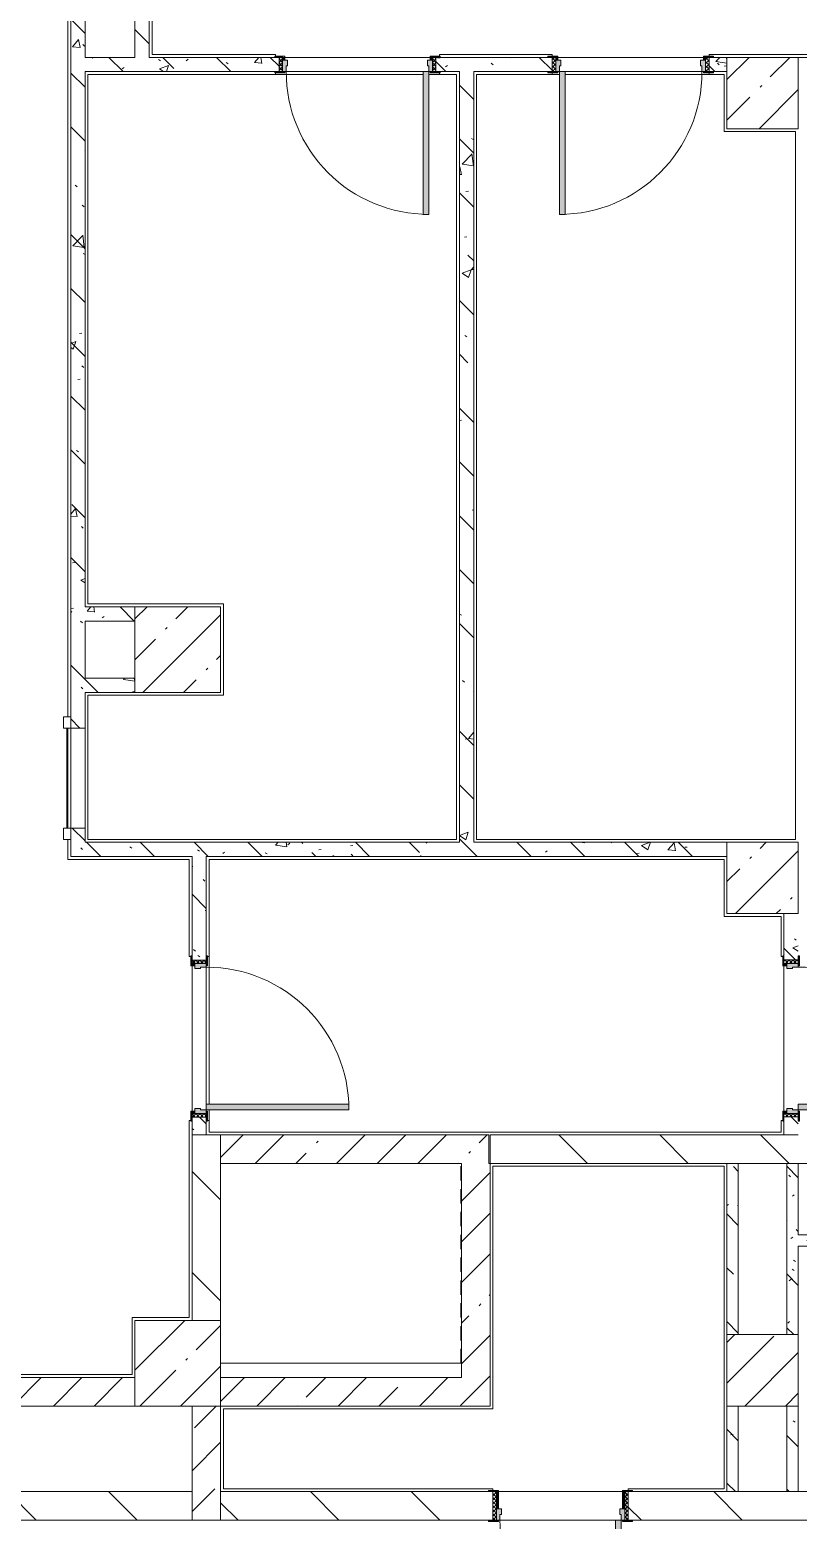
# Model space of a CAD drawing. Header units: millimetres. Extents: x -4005 to 195566, y -8553 to 29000.
# Drawn here: x 126116 to 131503, y 10900 to 21343 of the extents above; entities that cross this region are included whole.
import ezdxf

# ---------------------------------------------------------------- set-up
doc = ezdxf.new("R2010")
doc.units = ezdxf.units.MM
doc.linetypes.add('200_ШТРИХ__ш1_п0_6_', pattern=[160, 100, -60])
for name, color, linetype, lineweight in [('A-DETL-MBND-1', 7, '200_ШТРИХ__ш1_п0_6_', 9), ('A-WALL', 7, 'Continuous', 9), ('I-WALL-6', 7, 'Continuous', 5), ('S-COLS-3', 7, 'Continuous', 5)]:
    doc.layers.add(name, color=color, linetype=linetype, lineweight=lineweight)
for name, color, linetype, lineweight, true_color in [('A-DOOR-2', 7, 'Continuous', 5, 0xaaaaaa), ('A-DOOR-3', 7, 'Continuous', 5, 0xe2e2e2), ('A-DOOR-FRAM-2', 7, 'Continuous', 5, 0xe2e2e2), ('A-DOOR-FRAM-3', 7, 'Continuous', 5, 0xaaaaaa), ('A-FLOR-2', 7, 'Continuous', 5, 0xaaaaaa), ('I-WALL-8', 7, 'Continuous', 5, 0x787878)]:
    doc.layers.add(name, color=color, linetype=linetype, lineweight=lineweight, true_color=true_color)
pattern_1 = [(135, (60693.44, 0), (-377.1708, -377.1708), [533.4, -88.9, 17.78, -88.9]), (135, (60693.44, 376.94), (-377.1708, -377.1708), []), (50, (60693.44, 0), (637.6445, -55.7866), [66.675, -733.425]), (355, (60693.44, 0), (-123.3494, 668.699), [53.34, -586.74]), (100.451, (60746.6, -4.65), (514.299, 612.908), [56.665, -623.315]), (46.184, (60693.44, 177.8), (948.7764, -147.15), [100.012, -1100.137]), (96.636, (60772.5, 165.5), (830.909, 865.997), [84.998, -934.973]), (351.184, (60693.4, 177.8), (830.918, 865.988), [80.01, -880.11]), (21, (60782.34, 133.35), (530.6506, -357.9283), [66.675, -733.425]), (326, (60782.34, 133.35), (216.308, 644.6585), [53.34, -586.74]), (71.451, (60826.57, 103.5), (746.9596, 286.7243), [56.665, -623.315]), (37.5, (60693.44, 0), (10.81053, 295.9426), [16.764, -562.864, 16.764, -578.866, -588.962]), (37.5, (60693.44, 0), (10.81053, 295.9426), [-1175.258, 16.764, -572.198]), (7.5, (60693.44, 0), (233.8692, 350.6318), [16.764, -322.834, 16.764, -549.529, -224.472]), (7.5, (60693.44, 0), (233.8692, 350.6318), [-905.891, 16.764, -207.708]), (327.5, (60495.2, 0), (474.5678, -20.0513), [16.764, -205.486, 16.764, -676.656, -920.115]), (327.5, (60495.2, 0), (474.5678, -20.0513), [-915.67, 16.764, -903.351]), (317.5, (60406.3, 0), (518.4522, 88.9934), [16.764, -272.161, 16.764, -443.738, -653.415]), (317.5, (60406.3, 0), (518.4522, 88.9934), [-749.427, 16.764, -636.651])]
pattern_2 = [(45, (60693.44, 0), (-285.1231, 285.1231), []), (45, (60978.57, 0), (-285.1231, 285.1231), [504.031, -100.806, 16.764, -84.042])]
pattern_3 = [(135, (1751.41, 114.685), (-14.14214, -14.14214), []), (225, (1751.41, 114.685), (14.14214, -14.14214), [])]
pattern_4 = [(45, (-371.384, 114.685), (-14.1421, 14.1421), []), (135, (-371.384, 114.685), (-14.1421, -14.1421), [])]
pattern_5 = [(135, (60693.44, 0), (-353.5534, -353.5534), [])]

# ---------------------------------------------------------------- blocks, each defined once
blk = doc.blocks.new('BSC_Колонна _Прямоугольная - 600х600-23205240-1_4_1_птичка')
at = {"layer": 'S-COLS-3'}
h = blk.add_hatch(dxfattribs=at)
h.set_pattern_fill('FP_169', color=256, style=0, pattern_type=2)
h.set_pattern_definition([(45, (-66460, -12000), (-285.1231, 285.1231), []), (45, (-66174.88, -12000), (-285.1231, 285.1231), [504.031, -100.806, 16.764, -84.042])])
h.paths.add_polyline_path([(-300, -300), (300, -300), (300, 300), (-300, 300), (-300, -100)])
for p, q in [((300, 300), (-300, 300)), ((-300, 300), (-300, -300)), ((300, -300), (300, 300)), ((-300, -300), (300, -300))]:
    blk.add_line(p, q, dxfattribs=at)
blk = doc.blocks.new('BSC_Колонна _Прямоугольная - 600х600-V133-1_4_1_птичка')
at = {"layer": 'S-COLS-3'}
h = blk.add_hatch(dxfattribs=at)
h.set_pattern_fill('FP_173', color=256, style=0, pattern_type=2)
h.set_pattern_definition([(45, (-66460, -17000), (-285.1231, 285.1231), []), (45, (-66174.88, -17000), (-285.1231, 285.1231), [504.031, -100.806, 16.764, -84.042])])
h.paths.add_polyline_path([(-300, -300), (300, -300), (300, 300), (-300, 300), (-300, -250)])
for p, q in [((300, 300), (-300, 300)), ((-300, 300), (-300, -300)), ((300, -300), (300, 300)), ((-300, -300), (300, -300))]:
    blk.add_line(p, q, dxfattribs=at)
blk = doc.blocks.new('110_Дверь_СКБ_1Ст_Внутренняя1 - Д-11 1100x2100h_кладовые _все__ коридор _между помещениями блока столовой__ моечные _все_-V161-1_4_1_птичка')
at = {"layer": 'A-DOOR-2'}
h = blk.add_hatch(dxfattribs=at)
h.set_pattern_fill('FP_182', color=256, style=0, pattern_type=2)
h.set_pattern_definition(pattern_3)
h.paths.add_polyline_path([(562.5, 50), (537.5, 50), (537.5, -50), (562.5, -50)])
at = {"layer": 'A-DOOR-3'}
h = blk.add_hatch(color=256, dxfattribs=at)
h.paths.add_polyline_path([(537.5, -30), (537.5, 50), (512.5, 50), (512.5, 10), (502.5, 10), (502.5, -30), (512.5, -30)])
h.paths.add_polyline_path([(-477.5, -6), (-477.5, 10), (-487.5, 10), (-487.5, 50), (-512.5, 50), (-512.5, -30), (-477.5, -30)])
at = {"layer": 'A-DOOR-FRAM-2'}
for points in [[(512.5, 70), (512.5, 1050), (472.5, 1050), (472.5, 50), (512.5, 50)], [(-497.5, 50), (-497.5, 58), (-567.5, 58), (-562.5, 50), (-512.5, 50)], [(592.5, 58), (522.5, 58), (522.5, 50), (592.5, 50)], [(-497.5, -50), (-567.5, -50), (-562.5, -58), (-497.5, -58)], [(-497.5, -30), (-512.5, -30), (-512.5, -50), (-497.5, -50)], [(537.5, -30), (522.5, -30), (522.5, -50), (537.5, -50)], [(592.5, -50), (522.5, -50), (522.5, -58), (592.5, -58)]]:
    blk.add_hatch(color=256, dxfattribs=at).paths.add_polyline_path(points)
at = {"layer": 'A-DOOR-FRAM-3'}
h = blk.add_hatch(dxfattribs=at)
h.set_pattern_fill('FP_183', color=256, style=0, pattern_type=2)
h.set_pattern_definition(pattern_4)
h.paths.add_polyline_path([(-512.5, -50), (-512.5, 50), (-537.5, 50), (-537.5, -50)])
at = {"layer": 'A-DOOR-2'}
for p, q in [((512.5, 1050), (472.5, 1050)), ((472.5, 1050), (472.5, 50)), ((512.5, 50), (512.5, 1050)), ((472.5, 50), (512.5, 50))]:
    blk.add_line(p, q, dxfattribs=at)
blk.add_arc((512.5, 50), 1000, 90, 180, dxfattribs=at)
at = {"layer": 'A-DOOR-FRAM-3'}
for p, q in [((-497.5, 58), (-567.5, 58)), ((-567.5, 58), (-567.5, 50)), ((-567.5, 50), (-497.5, 50)), ((-512.5, 50), (-537.5, 50)), ((-537.5, 50), (-537.5, -50)), ((-487.5, 50), (-512.5, 50)), ((-512.5, 50), (-512.5, -30)), ((-512.5, -50), (-512.5, 50)), ((-497.5, 50), (-512.5, 50)), ((-512.5, 50), (-512.5, 49)), ((-512.5, 49), (-497.5, 49)), ((-497.5, 50), (-497.5, 58)), ((-497.5, 49), (-497.5, 50)), ((-487.5, 10), (-487.5, 50)), ((-477.5, 10), (-487.5, 10)), ((-477.5, -30), (-477.5, 10)), ((512.5, 10), (502.5, 10)), ((502.5, 10), (502.5, -30)), ((512.5, 50), (512.5, 10)), ((537.5, 50), (512.5, 50)), ((592.5, 58), (522.5, 58)), ((522.5, 58), (522.5, 50)), ((537.5, 50), (522.5, 50)), ((522.5, 50), (522.5, 49)), ((522.5, 50), (592.5, 50)), ((522.5, 49), (537.5, 49)), ((537.5, -30), (537.5, 50)), ((562.5, 50), (537.5, 50)), ((537.5, 50), (537.5, -50)), ((537.5, 49), (537.5, 50)), ((562.5, -50), (562.5, 50)), ((592.5, 50), (592.5, 58)), ((-497.5, -50), (-567.5, -50)), ((-567.5, -50), (-567.5, -58)), ((-567.5, -58), (-497.5, -58)), ((-537.5, -50), (-512.5, -50)), ((-512.5, -30), (-477.5, -30)), ((-497.5, -30), (-512.5, -30)), ((-512.5, -30), (-512.5, -50)), ((-512.5, -50), (-497.5, -50)), ((-497.5, -50), (-497.5, -30)), ((-497.5, -58), (-497.5, -50)), ((502.5, -30), (537.5, -30)), ((537.5, -30), (522.5, -30)), ((522.5, -30), (522.5, -50)), ((522.5, -50), (537.5, -50)), ((592.5, -50), (522.5, -50)), ((522.5, -50), (522.5, -58)), ((522.5, -58), (592.5, -58)), ((537.5, -50), (537.5, -30)), ((537.5, -50), (562.5, -50)), ((592.5, -58), (592.5, -50))]:
    blk.add_line(p, q, dxfattribs=at)
blk = doc.blocks.new('110_Дверь_СКБ_1Ст_Внутренняя1 - Д-17д _Д-9_ 950x2100h_ПУИ_ С_У персонала-24300662-1_4_1_птичка')
at = {"layer": 'A-DOOR-2'}
h = blk.add_hatch(dxfattribs=at)
h.set_pattern_fill('FP_71', color=256, style=0, pattern_type=2)
h.set_pattern_definition([(135, (1826.41, 164.685), (-14.14214, -14.14214), []), (225, (1826.41, 164.685), (14.14214, -14.14214), [])])
h.paths.add_polyline_path([(487.5, 100), (462.5, 100), (462.5, -100), (487.5, -100)])
at = {"layer": 'A-DOOR-3'}
h = blk.add_hatch(color=256, dxfattribs=at)
h.paths.add_polyline_path([(462.5, 100), (437.5, 100), (437.5, 60), (427.5, 60), (427.5, 20), (462.5, 20)])
h.paths.add_polyline_path([(-422.5, 100), (-437.5, 100), (-437.5, 20), (-402.5, 20), (-402.5, 60), (-412.5, 60), (-412.5, 100)])
at = {"layer": 'A-DOOR-FRAM-2'}
for points in [[(-412.5, 950), (-412.5, 100), (-372.5, 104.4), (-372.5, 950), (-400.7, 950)], [(-462.5, 108), (-492.5, 108), (-492.5, 100), (-422.5, 104.4), (-422.5, 108), (-454.1, 108)], [(447.5, 108), (447.5, 100), (517.5, 100), (517.5, 108), (462.5, 108)], [(-422.5, 20), (-437.5, 20), (-437.5, -100), (-422.5, -100)], [(447.5, 20), (447.5, -100), (462.5, -100), (462.5, 20)], [(-422.5, -100), (-492.5, -100), (-492.5, -108), (-422.5, -108)], [(517.5, -100), (447.5, -100), (447.5, -108), (517.5, -108)]]:
    blk.add_hatch(color=256, dxfattribs=at).paths.add_polyline_path(points)
at = {"layer": 'A-DOOR-FRAM-3'}
h = blk.add_hatch(dxfattribs=at)
h.set_pattern_fill('FP_72', color=256, style=0, pattern_type=2)
h.set_pattern_definition([(45, (-296.384, 164.685), (-14.1421, 14.1421), []), (135, (-296.384, 164.685), (-14.1421, -14.1421), [])])
h.paths.add_polyline_path([(-462.5, 100), (-462.5, -100), (-437.5, -100), (-437.5, 100)])
at = {"layer": 'A-DOOR-2'}
for p, q in [((-412.5, 950), (-412.5, 100)), ((-372.5, 950), (-412.5, 950)), ((-372.5, 100), (-372.5, 950)), ((-412.5, 100), (-372.5, 100))]:
    blk.add_line(p, q, dxfattribs=at)
blk.add_arc((-412.5, 100), 850, 360, 90, dxfattribs=at)
at = {"layer": 'A-DOOR-FRAM-3'}
for p, q in [((-422.5, 108), (-492.5, 108)), ((-492.5, 108), (-492.5, 100)), ((-422.5, 100), (-422.5, 108)), ((517.5, 108), (447.5, 108)), ((447.5, 108), (447.5, 100)), ((517.5, 100), (517.5, 108)), ((-492.5, 100), (-422.5, 100)), ((-437.5, 100), (-462.5, 100)), ((-462.5, 100), (-462.5, -100)), ((-412.5, 100), (-437.5, 100)), ((-437.5, 100), (-437.5, 20)), ((-437.5, -100), (-437.5, 100)), ((-422.5, 100), (-437.5, 100)), ((-437.5, 100), (-437.5, 99)), ((-437.5, 99), (-422.5, 99)), ((-437.5, 20), (-402.5, 20)), ((-422.5, 20), (-437.5, 20)), ((-437.5, 20), (-437.5, -100)), ((-422.5, 99), (-422.5, 100)), ((-422.5, -100), (-422.5, 20)), ((-412.5, 60), (-412.5, 100)), ((-402.5, 60), (-412.5, 60)), ((-402.5, 20), (-402.5, 60)), ((437.5, 60), (427.5, 60)), ((427.5, 60), (427.5, 20)), ((427.5, 20), (462.5, 20)), ((437.5, 100), (437.5, 60)), ((462.5, 100), (437.5, 100)), ((462.5, 100), (447.5, 100)), ((447.5, 100), (447.5, 99)), ((447.5, 100), (517.5, 100)), ((447.5, 99), (462.5, 99)), ((462.5, 20), (447.5, 20)), ((447.5, 20), (447.5, -100)), ((462.5, 20), (462.5, 100)), ((487.5, 100), (462.5, 100)), ((462.5, 100), (462.5, -100)), ((462.5, 99), (462.5, 100)), ((462.5, -100), (462.5, 20)), ((487.5, -100), (487.5, 100)), ((-422.5, -100), (-492.5, -100)), ((-492.5, -100), (-492.5, -108)), ((-462.5, -100), (-437.5, -100)), ((-437.5, -100), (-422.5, -100)), ((-422.5, -108), (-422.5, -100)), ((447.5, -100), (462.5, -100)), ((517.5, -100), (447.5, -100)), ((447.5, -100), (447.5, -108)), ((462.5, -100), (487.5, -100)), ((517.5, -108), (517.5, -100)), ((-492.5, -108), (-422.5, -108)), ((447.5, -108), (517.5, -108))]:
    blk.add_line(p, q, dxfattribs=at)
blk = doc.blocks.new('110_Дверь_СКБ_1Ст_Внутренняя1 - Д-11п 1100x2100h_кладовые _все__ коридор _между помещениями блока столовой__ моечные _все_ 2-V149-1_4_1_птичка')
at = {"layer": 'A-DOOR-2'}
h = blk.add_hatch(dxfattribs=at)
h.set_pattern_fill('FP_182', color=256, style=0, pattern_type=2)
h.set_pattern_definition(pattern_3)
h.paths.add_polyline_path([(562.5, 50), (537.5, 50), (537.5, -50), (562.5, -50)])
at = {"layer": 'A-DOOR-3'}
h = blk.add_hatch(color=256, dxfattribs=at)
h.paths.add_polyline_path([(537.5, 50), (512.5, 50), (512.5, 10), (502.5, 10), (502.5, -30), (537.5, -30)])
h.paths.add_polyline_path([(-497.5, 50), (-512.5, 50), (-512.5, -30), (-477.5, -30), (-477.5, 10), (-487.5, 10), (-487.5, 50)])
at = {"layer": 'A-DOOR-FRAM-2'}
for points in [[(-487.5, 1050), (-487.5, 50), (-447.5, 50), (-447.5, 1050)], [(-537.5, 58), (-567.5, 58), (-567.5, 50), (-497.5, 50), (-497.5, 58), (-517.5, 58)], [(592.5, 58), (522.5, 58), (522.5, 50), (592.5, 50)], [(-537.5, -50), (-567.5, -50), (-567.5, -58), (-497.5, -58), (-497.5, -50), (-513.9, -50)], [(-512.5, -30), (-512.5, -50), (-497.5, -50), (-497.5, -30)], [(522.5, -30), (522.5, -50), (537.5, -50), (537.5, -30)], [(562.5, -50), (522.5, -55.2), (522.5, -58), (592.5, -58), (592.5, -50)]]:
    blk.add_hatch(color=256, dxfattribs=at).paths.add_polyline_path(points)
at = {"layer": 'A-DOOR-FRAM-3'}
h = blk.add_hatch(dxfattribs=at)
h.set_pattern_fill('FP_183', color=256, style=0, pattern_type=2)
h.set_pattern_definition(pattern_4)
h.paths.add_polyline_path([(-512.5, 50), (-537.5, 50), (-537.5, -50), (-512.5, -48.8)])
at = {"layer": 'A-DOOR-2'}
for p, q in [((-487.5, 1050), (-487.5, 50)), ((-447.5, 1050), (-487.5, 1050)), ((-447.5, 50), (-447.5, 1050)), ((-487.5, 50), (-447.5, 50))]:
    blk.add_line(p, q, dxfattribs=at)
blk.add_arc((-487.5, 50), 1000, 360, 90, dxfattribs=at)
at = {"layer": 'A-DOOR-FRAM-3'}
for p, q in [((-497.5, 58), (-567.5, 58)), ((-567.5, 58), (-567.5, 50)), ((-567.5, 50), (-497.5, 50)), ((-512.5, 50), (-537.5, 50)), ((-537.5, 50), (-537.5, -50)), ((-487.5, 50), (-512.5, 50)), ((-512.5, 50), (-512.5, -30)), ((-512.5, -50), (-512.5, 50)), ((-497.5, 50), (-512.5, 50)), ((-512.5, 50), (-512.5, 49)), ((-512.5, 49), (-497.5, 49)), ((-497.5, 50), (-497.5, 58)), ((-497.5, 49), (-497.5, 50)), ((-487.5, 10), (-487.5, 50)), ((-477.5, 10), (-487.5, 10)), ((-477.5, -30), (-477.5, 10)), ((512.5, 10), (502.5, 10)), ((502.5, 10), (502.5, -30)), ((512.5, 50), (512.5, 10)), ((537.5, 50), (512.5, 50)), ((592.5, 58), (522.5, 58)), ((522.5, 58), (522.5, 50)), ((537.5, 50), (522.5, 50)), ((522.5, 50), (522.5, 49)), ((522.5, 50), (592.5, 50)), ((522.5, 49), (537.5, 49)), ((537.5, -30), (537.5, 50)), ((562.5, 50), (537.5, 50)), ((537.5, 50), (537.5, -50)), ((537.5, 49), (537.5, 50)), ((562.5, -50), (562.5, 50)), ((592.5, 50), (592.5, 58)), ((-497.5, -50), (-567.5, -50)), ((-567.5, -50), (-567.5, -58)), ((-567.5, -58), (-497.5, -58)), ((-537.5, -50), (-512.5, -50)), ((-512.5, -30), (-477.5, -30)), ((-497.5, -30), (-512.5, -30)), ((-512.5, -30), (-512.5, -50)), ((-512.5, -50), (-497.5, -50)), ((-497.5, -50), (-497.5, -30)), ((-497.5, -58), (-497.5, -50)), ((502.5, -30), (537.5, -30)), ((537.5, -30), (522.5, -30)), ((522.5, -30), (522.5, -50)), ((522.5, -50), (537.5, -50)), ((592.5, -50), (522.5, -50)), ((522.5, -50), (522.5, -58)), ((522.5, -58), (592.5, -58)), ((537.5, -50), (537.5, -30)), ((537.5, -50), (562.5, -50)), ((592.5, -58), (592.5, -50))]:
    blk.add_line(p, q, dxfattribs=at)
blk = doc.blocks.new('BSC_Колонна _Прямоугольная - 500х500-V179-1_4_1_птичка')
at = {"layer": 'S-COLS-3'}
h = blk.add_hatch(dxfattribs=at)
h.set_pattern_fill('FP_218', color=256, style=0, pattern_type=2)
h.set_pattern_definition([(45, (-70560, -15400), (-285.1231, 285.1231), []), (45, (-70274.88, -15400), (-285.1231, 285.1231), [504.031, -100.806, 16.764, -84.042])])
h.paths.add_polyline_path([(-250, -250), (250, -250), (250, 250), (-250, 250), (-250, 130)])
for p, q in [((250, 250), (-250, 250)), ((-250, 250), (-250, -250)), ((250, -250), (250, 250)), ((-250, -250), (250, -250))]:
    blk.add_line(p, q, dxfattribs=at)
blk = doc.blocks.new('BSC_Колонна _Прямоугольная - 500х500-V194-1_4_1_птичка')
at = {"layer": 'S-COLS-3'}
h = blk.add_hatch(dxfattribs=at)
h.set_pattern_fill('FP_227', color=256, style=0, pattern_type=2)
h.set_pattern_definition([(45, (-70560, -20900), (-285.1231, 285.1231), []), (45, (-70274.88, -20900), (-285.1231, 285.1231), [504.031, -100.806, 16.764, -84.042])])
h.paths.add_polyline_path([(230, -250), (250, -250), (250, 250), (-250, 250), (-250, -250), (-178, -250)])
for p, q in [((250, 250), (-250, 250)), ((-250, 250), (-250, -250)), ((250, -250), (250, 250)), ((-250, -250), (250, -250))]:
    blk.add_line(p, q, dxfattribs=at)
blk = doc.blocks.new('Штора противопожарная_Рен - ШТ_700х700-22567375-1_4_1_птичка')
at = {"layer": 'A-DOOR-2'}
for p, q in [((-430, 100), (-350, 100)), ((-430, 50), (-430, 100)), ((-350, 50), (-430, 50)), ((-350, 100), (-350, 50)), ((-350, 78), (350, 78)), ((-350, 73), (-350, 78)), ((350, 73), (-350, 73)), ((350, 100), (430, 100)), ((350, 50), (350, 100)), ((350, 78), (350, 73)), ((430, 50), (350, 50)), ((430, 100), (430, 50))]:
    blk.add_line(p, q, dxfattribs=at)
blk = doc.blocks.new('110_Дверь_СКБ_1Ст_Внутренняя1 - Д-12 EIW 1100x2100h_кладовые _все__ коридор _между помещениями блока столовой__ моечные _все_-32933558-1_4_1_птичка')
at = {"layer": 'A-DOOR-2'}
h = blk.add_hatch(dxfattribs=at)
h.set_pattern_fill('FP_182', color=256, style=0, pattern_type=2)
h.set_pattern_definition(pattern_3)
h.paths.add_polyline_path([(562, 50), (537, 50), (543, -50), (562, -50)])
at = {"layer": 'A-DOOR-3'}
h = blk.add_hatch(color=256, dxfattribs=at)
h.paths.add_polyline_path([(537, -30), (537, 50), (512, 50), (512, 10), (502, 10), (502, -30), (512, -30)])
h.paths.add_polyline_path([(-478, 10), (-488, 10), (-488, 50), (-513, 50), (-513, -30), (-478, -30), (-478, -6)])
at = {"layer": 'A-DOOR-FRAM-2'}
for points in [[(512, 863), (512, 1050), (472, 1050), (472, 50), (512, 50), (512, 670)], [(-498, 50), (-498, 58), (-568, 58), (-563, 50), (-513, 50)], [(592, 50), (587, 58), (522, 58), (522, 50), (587, 50)], [(-498, -58), (-498, -50), (-568, -50), (-563, -58), (-513, -58)], [(-498, -30), (-513, -30), (-513, -50), (-498, -50)], [(537, -30), (522, -30), (522, -50), (537, -50)], [(592, -50), (522, -50), (522, -58), (592, -58)]]:
    blk.add_hatch(color=256, dxfattribs=at).paths.add_polyline_path(points)
at = {"layer": 'A-DOOR-FRAM-3'}
h = blk.add_hatch(dxfattribs=at)
h.set_pattern_fill('FP_183', color=256, style=0, pattern_type=2)
h.set_pattern_definition(pattern_4)
h.paths.add_polyline_path([(-513, 50), (-538, 50), (-538, -50), (-513, -50)])
at = {"layer": 'A-DOOR-2'}
for p, q in [((472, 1050), (472, 50)), ((512, 1050), (472, 1050)), ((512, 50), (512, 1050)), ((472, 50), (512, 50))]:
    blk.add_line(p, q, dxfattribs=at)
blk.add_arc((512, 50), 1000, 90, 180, dxfattribs=at)
at = {"layer": 'A-DOOR-FRAM-3'}
for p, q in [((-498, 58), (-568, 58)), ((-568, 58), (-568, 50)), ((-568, 50), (-498, 50)), ((-513, 50), (-538, 50)), ((-538, 50), (-538, -50)), ((-488, 50), (-513, 50)), ((-513, 50), (-513, -30)), ((-513, -50), (-513, 50)), ((-498, 50), (-513, 50)), ((-513, 50), (-513, 49)), ((-513, 49), (-498, 49)), ((-498, 50), (-498, 58)), ((-498, 49), (-498, 50)), ((-488, 10), (-488, 50)), ((-478, 10), (-488, 10)), ((-478, -30), (-478, 10)), ((512, 10), (502, 10)), ((502, 10), (502, -30)), ((512, 50), (512, 10)), ((537, 50), (512, 50)), ((592, 58), (522, 58)), ((522, 58), (522, 50)), ((537, 50), (522, 50)), ((522, 50), (522, 49)), ((522, 50), (592, 50)), ((522, 49), (537, 49)), ((537, -30), (537, 50)), ((562, 50), (537, 50)), ((537, 50), (537, -50)), ((537, 49), (537, 50)), ((562, -50), (562, 50)), ((592, 50), (592, 58)), ((-498, -50), (-568, -50)), ((-568, -50), (-568, -58)), ((-568, -58), (-498, -58)), ((-538, -50), (-513, -50)), ((-513, -30), (-478, -30)), ((-498, -30), (-513, -30)), ((-513, -30), (-513, -50)), ((-513, -50), (-498, -50)), ((-498, -50), (-498, -30)), ((-498, -58), (-498, -50)), ((502, -30), (537, -30)), ((537, -30), (522, -30)), ((522, -30), (522, -50)), ((522, -50), (537, -50)), ((592, -50), (522, -50)), ((522, -50), (522, -58)), ((522, -58), (592, -58)), ((537, -50), (537, -30)), ((537, -50), (562, -50)), ((592, -58), (592, -50))]:
    blk.add_line(p, q, dxfattribs=at)
blk = doc.blocks.new('110_Дверь_СКБ_1Ст_Внутренняя1 - Д-11 1100x2100h_кладовые _все__ коридор _между помещениями блока столовой__ моечные _все_-V227-1_4_1_птичка')
at = {"layer": 'A-DOOR-2'}
h = blk.add_hatch(dxfattribs=at)
h.set_pattern_fill('FP_182', color=256, style=0, pattern_type=2)
h.set_pattern_definition(pattern_3)
h.paths.add_polyline_path([(537, 50), (537, -50), (562, -50), (562, 50)])
at = {"layer": 'A-DOOR-3'}
h = blk.add_hatch(color=256, dxfattribs=at)
h.paths.add_polyline_path([(537, 50), (512, 50), (512, 10), (502, 10), (502, -30), (537, -30)])
h.paths.add_polyline_path([(-498, 50), (-513, 50), (-513, -30), (-478, -30), (-478, 10), (-488, 10), (-488, 50)])
at = {"layer": 'A-DOOR-FRAM-2'}
for points in [[(512, 1050), (472, 1050), (472, 50), (512, 50), (512, 470)], [(-562, 58), (-568, 58), (-562, 50), (-498, 50), (-498, 58), (-538, 58)], [(537, 58), (522, 58), (522, 50), (592, 50), (592, 58), (543, 58)], [(-498, -50), (-568, -50), (-562, -58), (-498, -56)], [(-498, -30), (-513, -30), (-513, -50), (-498, -50)], [(522, -30), (522, -50), (537, -50), (537, -30)], [(562, -50), (522, -50), (522, -58), (592, -58), (592, -50)]]:
    blk.add_hatch(color=256, dxfattribs=at).paths.add_polyline_path(points)
at = {"layer": 'A-DOOR-FRAM-3'}
h = blk.add_hatch(dxfattribs=at)
h.set_pattern_fill('FP_183', color=256, style=0, pattern_type=2)
h.set_pattern_definition(pattern_4)
h.paths.add_polyline_path([(-513, 50), (-538, 50), (-537, -50), (-513, -50)])
at = {"layer": 'A-DOOR-2'}
for p, q in [((472, 1050), (472, 50)), ((512, 1050), (472, 1050)), ((512, 50), (512, 1050)), ((472, 50), (512, 50))]:
    blk.add_line(p, q, dxfattribs=at)
blk.add_arc((512, 50), 1000, 90, 180, dxfattribs=at)
at = {"layer": 'A-DOOR-FRAM-3'}
for p, q in [((-498, 58), (-568, 58)), ((-568, 58), (-568, 50)), ((-568, 50), (-498, 50)), ((-513, 50), (-538, 50)), ((-538, 50), (-538, -50)), ((-488, 50), (-513, 50)), ((-513, 50), (-513, -30)), ((-513, -50), (-513, 50)), ((-498, 50), (-513, 50)), ((-513, 50), (-513, 49)), ((-513, 49), (-498, 49)), ((-498, 50), (-498, 58)), ((-498, 49), (-498, 50)), ((-488, 10), (-488, 50)), ((-478, 10), (-488, 10)), ((-478, -30), (-478, 10)), ((512, 10), (502, 10)), ((502, 10), (502, -30)), ((512, 50), (512, 10)), ((537, 50), (512, 50)), ((592, 58), (522, 58)), ((522, 58), (522, 50)), ((537, 50), (522, 50)), ((522, 50), (522, 49)), ((522, 50), (592, 50)), ((522, 49), (537, 49)), ((537, -30), (537, 50)), ((562, 50), (537, 50)), ((537, 50), (537, -50)), ((537, 49), (537, 50)), ((562, -50), (562, 50)), ((592, 50), (592, 58)), ((-498, -50), (-568, -50)), ((-568, -50), (-568, -58)), ((-568, -58), (-498, -58)), ((-538, -50), (-513, -50)), ((-513, -30), (-478, -30)), ((-498, -30), (-513, -30)), ((-513, -30), (-513, -50)), ((-513, -50), (-498, -50)), ((-498, -50), (-498, -30)), ((-498, -58), (-498, -50)), ((502, -30), (537, -30)), ((537, -30), (522, -30)), ((522, -30), (522, -50)), ((522, -50), (537, -50)), ((592, -50), (522, -50)), ((522, -50), (522, -58)), ((522, -58), (592, -58)), ((537, -50), (537, -30)), ((537, -50), (562, -50)), ((592, -58), (592, -50))]:
    blk.add_line(p, q, dxfattribs=at)

msp = doc.modelspace()

# ---------------------------------------------------------------- hatches: boundary and pattern name
at = {"layer": 'I-WALL-6'}
h = msp.add_hatch(dxfattribs=at)
h.set_pattern_fill('FP_171', color=256, style=0, pattern_type=2)
h.set_pattern_definition(pattern_5)
h.paths.add_polyline_path([(127253.4, 12300), (127453.4, 12300), (127453.4, 13600), (127253.4, 13600), (127253.4, 12320)])
h = msp.add_hatch(dxfattribs=at)
h.set_pattern_fill('FP_153', color=256, style=0, pattern_type=2)
h.set_pattern_definition(pattern_2)
h.paths.add_polyline_path([(129143.4, 13400), (129333.4, 13400), (129333.4, 13600), (127453.4, 13600), (127453.4, 13400), (128977.5, 13400)])
h = msp.add_hatch(dxfattribs=at)
h.set_pattern_fill('FP_171', color=256, style=0, pattern_type=2)
h.set_pattern_definition(pattern_5)
h.paths.add_polyline_path([(137133.3, 13400), (145393.4, 13400), (145393.4, 13600), (129343.4, 13600), (129343.4, 13400), (136789.5, 13400)])
h = msp.add_hatch(dxfattribs=at)
h.set_pattern_fill('FP_153', color=256, style=0, pattern_type=2)
h.set_pattern_definition(pattern_2)
h.paths.add_polyline_path([(129318.2, 11700), (129343.4, 11700), (129343.4, 13400), (129143.4, 13400), (129143.4, 11700)])
h = msp.add_hatch(dxfattribs=at)
h.set_pattern_fill('FP_153', color=256, style=0, pattern_type=2)
h.set_pattern_definition(pattern_2)
h.paths.add_polyline_path([(122684.7, 11700), (126853.4, 11700), (126853.4, 11900), (121453.4, 11900), (121453.4, 11700), (122653.4, 11700)])
h = msp.add_hatch(dxfattribs=at)
h.set_pattern_fill('FP_153', color=256, style=0, pattern_type=2)
h.set_pattern_definition(pattern_2)
h.paths.add_polyline_path([(127473.4, 11700), (129143.4, 11700), (129143.4, 11900), (127453.4, 11900), (127453.4, 11700)])
h = msp.add_hatch(dxfattribs=at)
h.set_pattern_fill('FP_153', color=256, style=0, pattern_type=2)
h.set_pattern_definition(pattern_2)
h.paths.add_polyline_path([(127253.4, 10900), (127453.4, 10900), (127453.4, 11700), (127253.4, 11700), (127253.4, 11100)])
h = msp.add_hatch(dxfattribs=at)
h.set_pattern_fill('FP_171', color=256, style=0, pattern_type=2)
h.set_pattern_definition(pattern_5)
h.paths.add_polyline_path([(133623.3, 10900), (134233.4, 10900), (134233.4, 11100), (133623.3, 11100)])
h.paths.add_polyline_path([(124782.3, 10900), (127253.4, 10900), (127253.4, 11100), (122853.4, 11100), (122853.4, 10900)])
h.paths.add_polyline_path([(128328.4, 10900), (129362.3, 10900), (129362.3, 11100), (127453.4, 11100), (127453.4, 10900), (127576.5, 10900)])
h.paths.add_polyline_path([(132643.3, 10900), (132673.3, 10900), (132673.3, 11100), (130312.3, 11100), (130312.3, 10900), (132523.9, 10900)])
at = {"layer": 'I-WALL-8'}
h = msp.add_hatch(dxfattribs=at)
h.set_pattern_fill('FP_179', color=256, style=0, pattern_type=2)
h.set_pattern_definition(pattern_1)
h.paths.add_polyline_path([(126503.4, 15550), (126503.4, 15750), (126403.4, 15750), (126403.4, 15550), (126414, 15550)])
h.paths.add_polyline_path([(126503.4, 16450), (126503.4, 22800), (126403.4, 22800), (126403.4, 16450)])
h = msp.add_hatch(dxfattribs=at)
h.set_pattern_fill('FP_179', color=256, style=0, pattern_type=2)
h.set_pattern_definition(pattern_1)
h.paths.add_polyline_path([(126953.4, 21150), (126953.4, 22700), (126853.4, 22700), (126853.4, 21150)])
h = msp.add_hatch(dxfattribs=at)
h.set_pattern_fill('FP_179', color=256, style=0, pattern_type=2)
h.set_pattern_definition(pattern_1)
h.paths.add_polyline_path([(127651.8, 21050), (127863.4, 21050), (127863.4, 21150), (126503.4, 21150), (126503.4, 21050), (127473.4, 21050)])
h = msp.add_hatch(dxfattribs=at)
h.set_pattern_fill('FP_179', color=256, style=0, pattern_type=2)
h.set_pattern_definition(pattern_1)
h.paths.add_polyline_path([(129778.4, 21050), (129778.4, 21150), (128963.4, 21150), (128963.4, 21050), (129748.4, 21050)])
h.paths.add_polyline_path([(136838.3, 21050), (137973.3, 21050), (137973.3, 21150), (136838.3, 21150)])
h.paths.add_polyline_path([(139143.4, 21050), (139273.3, 21050), (139273.3, 21150), (139073.3, 21150), (139073.3, 21050), (139103.3, 21050)])
h.paths.add_polyline_path([(131003.4, 21050), (131003.4, 21150), (130878.4, 21150), (130878.4, 21050), (130983.4, 21050)])
h.paths.add_polyline_path([(135413.3, 21050), (135438.3, 21050), (135438.3, 21150), (131503.4, 21150), (131503.4, 21050), (135408.3, 21050)])
h = msp.add_hatch(dxfattribs=at)
h.set_pattern_fill('FP_179', color=256, style=0, pattern_type=2)
h.set_pattern_definition(pattern_1)
h.paths.add_polyline_path([(129228.4, 15650), (129228.4, 21050), (129128.4, 21050), (129128.4, 15650), (129140.8, 15650)])
h = msp.add_hatch(dxfattribs=at)
h.set_pattern_fill('FP_179', color=256, style=0, pattern_type=2)
h.set_pattern_definition(pattern_1)
h.paths.add_polyline_path([(126503.4, 17200), (126853.4, 17200), (126853.4, 17300), (126503.4, 17300), (126503.4, 17290)])
h = msp.add_hatch(dxfattribs=at)
h.set_pattern_fill('FP_179', color=256, style=0, pattern_type=2)
h.set_pattern_definition(pattern_1)
h.paths.add_polyline_path([(126833.4, 16700), (126853.4, 16700), (126853.4, 16800), (126503.4, 16800), (126503.4, 16700), (126523.4, 16700)])
h = msp.add_hatch(dxfattribs=at)
h.set_pattern_fill('FP_179', color=256, style=0, pattern_type=2)
h.set_pattern_definition(pattern_1)
h.paths.add_polyline_path([(126833.4, 15550), (129228.4, 15550), (129228.4, 15650), (126503.4, 15650), (126503.4, 15550), (126523.4, 15550)])
h = msp.add_hatch(dxfattribs=at)
h.set_pattern_fill('FP_179', color=256, style=0, pattern_type=2)
h.set_pattern_definition(pattern_1)
h.paths.add_polyline_path([(131003.4, 15550), (131003.4, 15650), (129228.4, 15650), (129228.4, 15550), (130983.4, 15550)])
h = msp.add_hatch(dxfattribs=at)
h.set_pattern_fill('FP_179', color=256, style=0, pattern_type=2)
h.set_pattern_definition(pattern_1)
h.paths.add_polyline_path([(127353.4, 13600), (127353.4, 13725), (127253.4, 13725), (127253.4, 13600)])
h.paths.add_polyline_path([(127253.4, 14825), (127353.4, 14825), (127353.4, 15550), (127253.4, 15550), (127253.4, 14850)])
h = msp.add_hatch(dxfattribs=at)
h.set_pattern_fill('FP_179', color=256, style=0, pattern_type=2)
h.set_pattern_definition(pattern_1)
h.paths.add_polyline_path([(131449.1, 13600), (131503.4, 13600), (131503.4, 13725), (131403.4, 13725), (131403.4, 13600), (131423.4, 13600)])
h.paths.add_polyline_path([(131503.4, 14825), (131503.4, 15150), (131403.4, 15150), (131403.4, 14825)])
h = msp.add_hatch(dxfattribs=at)
h.set_pattern_fill('FP_179', color=256, style=0, pattern_type=2)
h.set_pattern_definition(pattern_1)
h.paths.add_polyline_path([(131003.3, 11120), (131003.4, 12200), (131083.3, 12200), (131083.3, 13400), (131003.3, 13400), (131003.3, 11396.6)])
h.paths.add_polyline_path([(131003.3, 11100), (131083.3, 11100), (131083.3, 11700), (131003.4, 11700), (131003.3, 11120)])
h = msp.add_hatch(dxfattribs=at)
h.set_pattern_fill('FP_179', color=256, style=0, pattern_type=2)
h.set_pattern_definition(pattern_1)
h.paths.add_polyline_path([(131503.4, 11100), (131503.4, 11700), (131423.4, 11700), (131423.4, 11100)])
h.paths.add_polyline_path([(131423.4, 12200), (131503.4, 12200), (131503.4, 13400), (131423.4, 13400), (131423.4, 12570.4)])
h = msp.add_hatch(dxfattribs=at)
h.set_pattern_fill('FP_179', color=256, style=0, pattern_type=2)
h.set_pattern_definition(pattern_1)
h.paths.add_polyline_path([(133815.7, 12820), (133833.4, 12820), (133833.4, 12900), (131503.4, 12900), (131503.4, 12820), (133813.4, 12820)])
at = {"layer": 'S-COLS-3'}
h = msp.add_hatch(dxfattribs=at)
h.set_pattern_fill('FP_153', color=256, style=0, pattern_type=2)
h.set_pattern_definition(pattern_2)
h.paths.add_polyline_path([(131423.4, 11700), (131503.4, 11700), (131503.4, 12200), (131003.4, 12200), (131003.4, 11700), (131083.3, 11700)])

# ---------------------------------------------------------------- linework, layer by layer
at = {"layer": 'A-DETL-MBND-1'}
msp.add_line((129138.4, 12000), (129138.4, 13400), dxfattribs=at)
at = {"layer": 'A-FLOR-2'}
for p, q in [((126383.4, 16530), (126383.4, 22820)), ((126973.4, 22680), (126973.4, 21170)), ((126973.4, 21170), (127838.4, 21170)), ((127838.4, 21170), (127838.4, 21158)), ((128988.4, 21158), (128988.4, 21170)), ((128988.4, 21170), (129778.4, 21170)), ((129778.4, 21170), (129778.4, 21158)), ((130878.4, 21158), (130878.4, 21170)), ((130878.4, 21170), (135413.3, 21170)), ((128873.4, 21030), (126523.4, 21030)), ((126523.4, 21030), (126523.4, 17320)), ((127838.4, 21042), (127838.4, 21030)), ((129108.4, 21030), (128913.4, 21030)), ((128988.4, 21030), (128988.4, 21042)), ((129108.4, 15670), (129108.4, 21030)), ((129828.4, 21030), (129248.4, 21030)), ((129248.4, 21030), (129248.4, 15670)), ((129778.4, 21042), (129778.4, 21030)), ((130983.4, 21030), (129868.4, 21030)), ((130878.4, 21030), (130878.4, 21042)), ((130983.4, 20630), (130983.4, 21030)), ((131483.4, 20630), (130983.4, 20630)), ((131483.4, 15670), (131483.4, 20630)), ((126523.4, 17320), (127473.4, 17320)), ((127473.4, 17320), (127473.4, 16680)), ((127473.4, 16680), (126523.4, 16680)), ((126523.4, 16680), (126523.4, 15670)), ((126383.4, 15750), (126383.4, 16450)), ((126383.4, 15530), (126383.4, 15670)), ((126523.4, 15670), (129108.4, 15670)), ((129248.4, 15670), (131483.4, 15670)), ((127233.4, 15530), (126383.4, 15530)), ((127233.4, 14850), (127233.4, 15530)), ((130983.4, 15530), (127373.4, 15530)), ((127373.4, 15530), (127373.4, 13815)), ((130983.4, 15130), (130983.4, 15530)), ((131383.4, 15130), (130983.4, 15130)), ((131383.4, 14850), (131383.4, 15130)), ((127245.4, 14850), (127233.4, 14850)), ((127373.4, 14850), (127361.4, 14850)), ((131395.4, 14850), (131383.4, 14850)), ((127233.4, 12320), (127233.4, 13700)), ((127233.4, 13700), (127245.4, 13700)), ((127361.4, 13700), (127373.4, 13700)), ((127373.4, 13775), (127373.4, 13620)), ((131383.4, 13620), (131383.4, 13700)), ((131383.4, 13700), (131395.4, 13700)), ((127373.4, 13620), (131383.4, 13620)), ((130983.3, 13380), (129363.4, 13380)), ((129363.4, 13380), (129363.4, 11680)), ((130983.3, 11120), (130983.3, 13380)), ((126833.4, 11920), (126833.4, 12320)), ((126833.4, 12320), (127233.4, 12320)), ((121473.4, 11920), (126833.4, 11920)), ((129143.4, 12000), (127453.4, 12000)), ((129363.4, 11680), (127473.4, 11680)), ((127473.4, 11680), (127473.4, 11120)), ((127473.4, 11120), (129362.3, 11120)), ((129362.3, 11120), (129362.3, 11108)), ((130312.3, 11120), (130983.3, 11120)), ((130312.3, 11108), (130312.3, 11120))]:
    msp.add_line(p, q, dxfattribs=at)
at = {"layer": 'A-WALL'}
for p, q in [((131403.4, 13600), (131503.4, 13600)), ((131083.3, 13400), (131003.3, 13400)), ((131503.4, 13400), (131423.4, 13400)), ((127253.4, 11100), (127253.4, 10900)), ((127453.4, 11100), (127453.4, 10900)), ((131003.3, 11100), (131083.3, 11100)), ((131423.4, 11100), (131503.4, 11100))]:
    msp.add_line(p, q, dxfattribs=at)
at = {"layer": 'I-WALL-6'}
for p, q in [((126403.4, 22800), (126403.4, 16530)), ((126853.4, 22800), (126853.4, 21150)), ((126503.4, 21150), (126503.4, 22700)), ((126953.4, 21150), (126953.4, 22700)), ((126853.4, 21150), (126503.4, 21150)), ((127833.4, 21150), (126953.4, 21150)), ((127903.4, 21150), (128923.4, 21150)), ((129748.4, 21150), (128993.4, 21150)), ((129818.4, 21150), (130838.4, 21150)), ((131003.4, 21150), (130908.4, 21150)), ((135408.3, 21150), (131503.4, 21150)), ((126503.4, 17300), (126503.4, 21050)), ((126503.4, 21050), (127833.4, 21050)), ((128873.4, 21050), (127913.4, 21050)), ((128993.4, 21050), (129128.4, 21050)), ((129128.4, 21050), (129128.4, 15650)), ((129228.4, 15650), (129228.4, 21050)), ((129228.4, 21050), (129748.4, 21050)), ((130828.4, 21050), (129868.4, 21050)), ((130908.4, 21050), (131003.4, 21050)), ((126853.4, 17300), (126503.4, 17300)), ((126503.4, 16800), (126503.4, 17200)), ((126503.4, 17200), (126853.4, 17200)), ((126853.4, 16800), (126503.4, 16800)), ((126503.4, 16700), (126503.4, 15650)), ((126503.4, 16700), (126853.4, 16700)), ((126403.4, 16450), (126503.4, 16450)), ((126403.4, 15750), (126403.4, 16450)), ((126503.4, 15750), (126403.4, 15750)), ((126403.4, 15670), (126403.4, 15550)), ((129128.4, 15650), (126503.4, 15650)), ((131003.4, 15650), (129228.4, 15650)), ((126403.4, 15550), (127253.4, 15550)), ((127253.4, 15550), (127253.4, 14855)), ((127353.4, 15550), (131003.4, 15550)), ((127353.4, 14855), (127353.4, 15550)), ((131403.4, 15150), (131403.4, 14855)), ((127253.4, 13765), (127253.4, 14785)), ((127353.4, 14775), (127353.4, 13815)), ((131403.4, 13765), (131403.4, 14785)), ((127253.4, 13695), (127253.4, 12300)), ((127353.4, 13600), (127353.4, 13695)), ((131403.4, 13695), (131403.4, 13600)), ((127253.4, 13600), (129333.4, 13600)), ((127453.4, 12300), (127453.4, 13600)), ((129333.4, 13400), (129333.4, 13600)), ((129343.4, 11700), (129343.4, 13600)), ((131403.4, 13600), (129343.4, 13600)), ((127453.4, 13400), (129143.4, 13400)), ((129143.4, 13400), (129143.4, 11900)), ((129333.4, 13400), (131003.3, 13400)), ((131003.3, 13400), (131003.3, 11100)), ((131083.3, 12200), (131083.3, 13400)), ((131083.3, 13400), (131423.4, 13400)), ((131423.4, 13400), (131423.4, 12200)), ((131503.4, 12900), (131503.4, 13400)), ((131503.4, 13400), (133833.4, 13400)), ((133833.4, 12900), (131503.4, 12900)), ((131503.4, 12200), (131503.4, 12820)), ((131503.4, 12820), (133833.4, 12820)), ((131003.4, 11700), (131003.4, 12200)), ((131003.4, 12200), (131083.3, 12200)), ((131423.4, 12200), (131503.4, 12200)), ((126853.4, 11900), (121453.4, 11900)), ((129143.4, 11900), (127453.4, 11900)), ((125153.4, 11700), (126853.4, 11700)), ((127253.4, 11700), (127253.4, 11100)), ((127453.4, 11700), (129343.4, 11700)), ((127453.4, 11100), (127453.4, 11700)), ((131083.3, 11700), (131003.4, 11700)), ((131083.3, 11100), (131083.3, 11700)), ((131423.4, 11700), (131423.4, 11100)), ((131503.4, 11700), (131423.4, 11700)), ((131503.4, 11100), (131503.4, 11700)), ((127253.4, 11100), (125153.4, 11100)), ((129332.3, 11100), (127453.4, 11100)), ((129402.3, 11100), (130272.3, 11100)), ((131003.3, 11100), (130342.3, 11100)), ((131423.4, 11100), (131083.3, 11100)), ((132643.3, 11100), (131503.4, 11100)), ((122653.4, 10900), (129332.3, 10900)), ((130222.3, 10900), (129412.3, 10900)), ((130342.3, 10900), (132643.3, 10900))]:
    msp.add_line(p, q, dxfattribs=at)
at = {"layer": 'S-COLS-3'}
for p, q in [((131083.3, 12200), (131003.4, 12200)), ((131003.4, 12200), (131003.4, 11700)), ((131423.4, 12200), (131083.3, 12200)), ((131503.4, 12200), (131423.4, 12200)), ((131503.4, 11700), (131503.4, 12200)), ((131003.4, 11700), (131083.3, 11700)), ((131083.3, 11700), (131423.4, 11700)), ((131423.4, 11700), (131503.4, 11700))]:
    msp.add_line(p, q, dxfattribs=at)

# ---------------------------------------------------------------- block references
at = {"layer": 'A-DOOR-2'}
for name, p, rotation in [('110_Дверь_СКБ_1Ст_Внутренняя1 - Д-11п 1100x2100h_кладовые _все__ коридор _между помещениями блока столовой__ моечные _все_ 2-V149-1_4_1_птичка', (128425.9, 21100), 180), ('110_Дверь_СКБ_1Ст_Внутренняя1 - Д-11 1100x2100h_кладовые _все__ коридор _между помещениями блока столовой__ моечные _все_-V227-1_4_1_птичка', (130340.9, 21100), 180), ('Штора противопожарная_Рен - ШТ_700х700-22567375-1_4_1_птичка', (126453.4, 16100), 89.99999999999987), ('110_Дверь_СКБ_1Ст_Внутренняя1 - Д-11 1100x2100h_кладовые _все__ коридор _между помещениями блока столовой__ моечные _все_-V161-1_4_1_птичка', (127303.4, 14287.5), 270), ('110_Дверь_СКБ_1Ст_Внутренняя1 - Д-12 EIW 1100x2100h_кладовые _все__ коридор _между помещениями блока столовой__ моечные _все_-32933558-1_4_1_птичка', (131453.4, 14287.5), 270), ('110_Дверь_СКБ_1Ст_Внутренняя1 - Д-17д _Д-9_ 950x2100h_ПУИ_ С_У персонала-24300662-1_4_1_птичка', (129849.8, 11000), 180)]:
    msp.add_blockref(name, p, dxfattribs=dict(at, rotation=rotation))
at = {"layer": 'S-COLS-3'}
for name, p in [('BSC_Колонна _Прямоугольная - 500х500-V194-1_4_1_птичка', (131253.4, 20900)), ('BSC_Колонна _Прямоугольная - 600х600-V133-1_4_1_птичка', (127153.4, 17000)), ('BSC_Колонна _Прямоугольная - 500х500-V179-1_4_1_птичка', (131253.4, 15400)), ('BSC_Колонна _Прямоугольная - 600х600-23205240-1_4_1_птичка', (127153.4, 12000))]:
    msp.add_blockref(name, p, dxfattribs=at)

doc.saveas('drawing.dxf')
